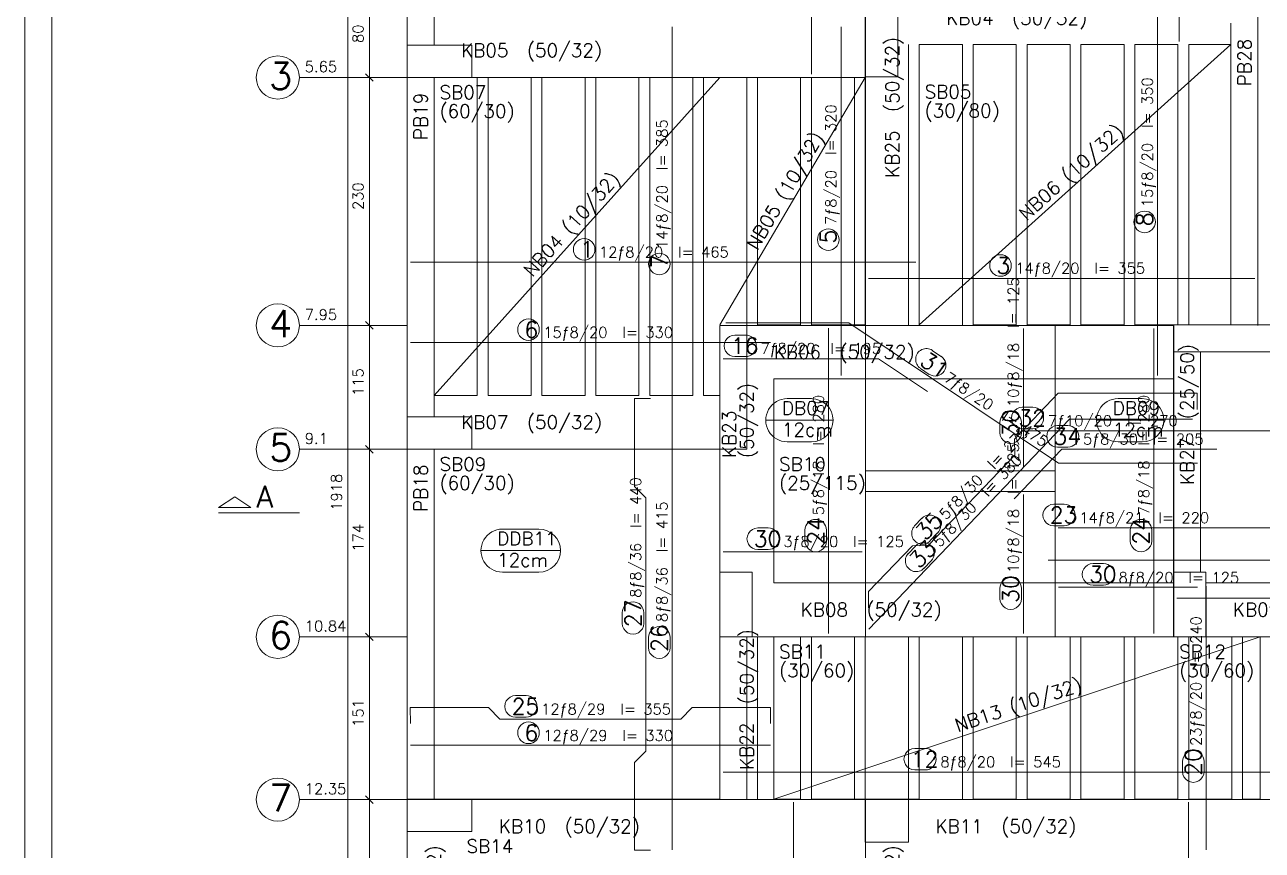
# Model space of a CAD drawing. Header units: inches. Extents: x -0.845 to -0.118, y 2.957 to 3.684.
# Drawn here: x -0.8449 to -0.6153, y 3.3629 to 3.5161 of the extents above; entities that cross this region are included whole.
import ezdxf

# ---------------------------------------------------------------- set-up
doc = ezdxf.new("R2010")
doc.units = ezdxf.units.IN
doc.header["$MEASUREMENT"] = 0
doc.linetypes.add('CENTER', pattern=[0.006500000000000001, 0.002, -0.001, 0.0005, -0.001, 0.002])
for name, color, linetype, lineweight in [('DONATI', 84, 'Continuous', 0), ('OLCU', 1, 'Continuous', 0), ('PENC2', 1, 'Continuous', 0), ('PENC3', 5, 'Continuous', 0), ('PENC4', 84, 'Continuous', 0), ('PEND2', 1, 'CENTER', 0)]:
    doc.layers.add(name, color=color, linetype=linetype, lineweight=lineweight)
doc.styles.add('RomanSTA', font='RomanSTA')

msp = doc.modelspace()

# ---------------------------------------------------------------- linework, layer by layer
at = {"layer": 'DONATI'}
for points in [[(-0.6307517264114131, 3.513020546913468), (-0.6307517264114131, 3.513020546913468), (-0.6307517264114131, 3.618820546913468), (-0.6307517264114131, 3.618820546913468)], [(-0.6989517185912837, 3.506920546913468), (-0.6989517185912837, 3.506920546913468), (-0.6989517185912837, 3.561820546913468), (-0.6989517185912837, 3.561820546913468)], [(-0.6347517196164836, 3.451020546913468), (-0.6347517196164836, 3.451020546913468), (-0.6347517196164836, 3.521820546913468), (-0.6347517196164836, 3.521820546913468)], [(-0.7247850496397723, 3.437920546913468), (-0.7247850496397723, 3.437920546913468), (-0.7247850496397723, 3.515720546913468), (-0.7247850496397723, 3.515720546913468)], [(-0.6934483919368495, 3.451020546913468), (-0.6934483919368495, 3.451020546913468), (-0.6934483919368495, 3.515720546913468), (-0.6934483919368495, 3.515720546913468)], [(-0.7733532760368098, 3.472020546913468), (-0.7733532760368098, 3.472020546913468), (-0.6795532826410045, 3.472020546913468), (-0.6795532826410045, 3.472020546913468)], [(-0.6883517179713954, 3.469020546913468), (-0.6883517179713954, 3.469020546913468), (-0.6167117182241191, 3.469020546913468), (-0.6167117182241191, 3.469020546913468)], [(-0.7148433450685252, 3.460820546913468), (-0.7148433450685252, 3.460820546913468), (-0.6920233640895594, 3.460820546913468), (-0.6531317059026469, 3.434720546913468), (-0.6273517135606517, 3.434720546913468), (-0.6273517135606517, 3.434720546913468)], [(-0.695768383525442, 3.403120546913468), (-0.695768383525442, 3.403120546913468), (-0.695768383525442, 3.459820546913468), (-0.695768383525442, 3.459820546913468)], [(-0.6595983926282634, 3.433920546913468), (-0.6595983926282634, 3.433920546913468), (-0.6595983926282634, 3.459720546913468), (-0.6595983926282634, 3.459720546913468)], [(-0.6354150448070277, 3.403120546913468), (-0.6354150448070277, 3.403120546913468), (-0.6354150448070277, 3.459720546913468), (-0.6354150448070277, 3.459720546913468)], [(-0.773351718865465, 3.457120546913468), (-0.773351718865465, 3.457120546913468), (-0.7065517131314982, 3.457120546913468), (-0.7065517131314982, 3.457120546913468)], [(-0.7153477344737758, 3.454120546913468), (-0.7153477344737758, 3.454120546913468)], [(-0.7153477344737758, 3.454120546913468), (-0.6865277413354625, 3.454120546913468), (-0.6774277363048304, 3.448020546913468), (-0.6774277363048304, 3.448020546913468)], [(-0.7287850279436816, 3.362920546913468), (-0.7287850279436816, 3.362920546913468), (-0.7317850265727748, 3.362920546913468), (-0.7317850340233554, 3.379220546913468), (-0.7296645615325679, 3.381320546913468), (-0.7296654108987559, 3.428320546913469), (-0.7317850265727748, 3.430420546913469), (-0.7317850265727748, 3.446720546913468), (-0.7287850279436816, 3.446720546913468), (-0.7287850279436816, 3.446720546913468)], [(-0.7247850496397723, 3.363020546913468), (-0.7247850496397723, 3.363020546913468), (-0.7247850496397723, 3.446720546913468), (-0.7247850496397723, 3.446720546913468)], [(-0.6883460555301417, 3.407920546913468), (-0.6883460555301417, 3.407920546913468), (-0.6883484546170939, 3.410920546913468), (-0.6802011404262294, 3.419420546913468), (-0.6772019539104213, 3.419520546913469), (-0.6612292204128016, 3.436220546913468), (-0.6612957540975322, 3.439220546913468), (-0.6531484399066676, 3.447720546913469), (-0.6273684475646724, 3.447720546913469), (-0.6273660484777202, 3.444720546913469), (-0.6273660484777202, 3.444720546913469)], [(-0.6883317206130732, 3.403920546913469), (-0.6883317206130732, 3.403920546913469), (-0.6510596994386424, 3.442920546913468), (-0.6282797131763209, 3.442920546913468), (-0.6282797131763209, 3.442920546913468)], [(-0.6590327296481837, 3.440720546913469), (-0.6590327296481837, 3.440720546913469), (-0.6317460510955561, 3.440720546913469), (-0.6044593725429286, 3.440720546913469), (-0.6044593725429286, 3.440720546913469)], [(-0.6613130990491618, 3.428120546913468), (-0.6525130990968455, 3.437320546913468), (-0.6237331155763377, 3.437320546913468), (-0.6237331155763377, 3.437320546913468)], [(-0.6613130990491618, 3.428120546913468), (-0.6613130990491618, 3.428120546913468)], [(-0.6595983926282634, 3.403120546913468), (-0.6595983926282634, 3.403120546913468), (-0.6595983926282634, 3.428920546913468), (-0.6595983926282634, 3.428920546913468)], [(-0.6532027695403804, 3.422720546913468), (-0.6532027695403804, 3.422720546913468), (-0.6085066173301448, 3.422720546913468), (-0.6085066173301448, 3.422720546913468)], [(-0.7153532777057399, 3.418320546913468), (-0.7153532777057399, 3.418320546913468), (-0.6895332757459391, 3.418320546913468), (-0.6895332757459391, 3.418320546913468)], [(-0.6550046030507792, 3.416720546913468), (-0.6550046030507792, 3.416720546913468), (-0.6091484401450862, 3.416720546913468), (-0.6070262763725032, 3.414620546913469), (-0.5629430089221705, 3.414620546913469), (-0.5608199808822383, 3.416720546913468), (-0.5369838152156581, 3.416720546913468), (-0.5369814310298671, 3.413720546913468), (-0.5369814310298671, 3.413720546913468)], [(-0.6257117215619792, 3.363020546913468), (-0.6257117215619792, 3.363020546913468), (-0.6257117215619792, 3.411920546913469), (-0.6257117215619792, 3.411920546913469)], [(-0.6531332705245723, 3.411720546913468), (-0.6531332705245723, 3.411720546913468), (-0.627353278182577, 3.411720546913468), (-0.627353278182577, 3.411720546913468)], [(-0.6311517182813395, 3.409720546913468), (-0.6311517182813395, 3.409720546913468), (-0.5369670961127986, 3.409720546913468), (-0.5369670961127986, 3.409720546913468)], [(-0.7733660537825335, 3.386420546913468), (-0.7733660537825335, 3.386420546913468), (-0.7733684454189051, 3.389420546913469), (-0.7588684383855571, 3.389420546913469), (-0.7567462746129741, 3.387220546913468), (-0.7231914673076381, 3.387220546913468), (-0.7210684392677058, 3.389420546913469), (-0.7065684322343577, 3.389420546913469), (-0.7065660480485667, 3.386420546913468), (-0.7065660480485667, 3.386420546913468)], [(-0.773351718865465, 3.382420546913468), (-0.773351718865465, 3.382420546913468), (-0.7065517131314982, 3.382420546913468), (-0.7065517131314982, 3.382420546913468)], [(-0.7153517130838145, 3.377420546913468), (-0.7153517130838145, 3.377420546913468), (-0.6063117358909358, 3.377420546913468), (-0.6063117358909358, 3.377420546913468)], [(-0.7022578988300074, 3.293220546913469), (-0.7022578988300074, 3.293220546913469), (-0.7022578988300074, 3.371820546913468), (-0.7022578988300074, 3.371820546913468)], [(-0.6290179018007029, 3.264420546913469), (-0.6290179018007029, 3.264420546913469), (-0.6290179018007029, 3.371820546913468), (-0.6290179018007029, 3.371820546913468)]]:
    msp.add_lwpolyline(points, dxfattribs=at)
at = {"layer": 'OLCU', "linetype": 'Continuous'}
for p, q in [((-0.784951717786621, 3.619320546913468), (-0.784951717786621, 3.235720546913468)), ((-0.7809517208562602, 3.522320546913468), (-0.7809517208562602, 3.506320546913468)), ((-0.7794517178164233, 3.506320546913468), (-0.7839517194853534, 3.506320546913468)), ((-0.7802444744930972, 3.505620546913468), (-0.7816572610364665, 3.507020546913468)), ((-0.7809517208562602, 3.506320546913468), (-0.7809517208562602, 3.460320546913469)), ((-0.7794517178164233, 3.460320546913469), (-0.7839517194853534, 3.460320546913469)), ((-0.7802444744930972, 3.459620546913468), (-0.7816572610364665, 3.461020546913468)), ((-0.7809517208562602, 3.460320546913469), (-0.7809517208562602, 3.437320546913468)), ((-0.713139114163946, 3.458520546913468), (-0.7111891184077967, 3.458520546913468)), ((-0.6765001688228358, 3.455620546913468), (-0.6748805914149989, 3.454520546913468)), ((-0.7131415579543818, 3.454520546913468), (-0.7111915621982325, 3.454520546913468)), ((-0.6787299785838832, 3.452320546913469), (-0.6771104160772075, 3.451220546913468)), ((-0.6598241005168666, 3.445120546913468), (-0.6578741047607173, 3.445120546913468)), ((-0.6639866057859172, 3.440420546913468), (-0.6639866206870784, 3.442320546913468)), ((-0.6599866125808467, 3.440420546913468), (-0.6599866125808467, 3.442320546913468)), ((-0.6533038590179194, 3.441720546913468), (-0.6513538632617701, 3.441720546913468)), ((-0.6598265443073024, 3.441120546913468), (-0.6578765485511531, 3.441120546913468)), ((-0.7794517178164233, 3.437320546913468), (-0.7839517194853534, 3.437320546913468)), ((-0.7802444744930972, 3.436620546913468), (-0.7816572610364665, 3.438020546913468)), ((-0.7809517208562602, 3.437320546913468), (-0.7809517208562602, 3.402520546913468)), ((-0.6533070031629313, 3.437720546913468), (-0.651357007406782, 3.437720546913468)), ((-0.6539934996591319, 3.427120546913468), (-0.6520434890018214, 3.427120546913468)), ((-0.6797988686786403, 3.423120546913468), (-0.6784520570264567, 3.424520546913469)), ((-0.708907005570959, 3.422720546913468), (-0.7069569949136485, 3.422720546913468)), ((-0.7001565817819346, 3.420320546913469), (-0.7001565966830958, 3.422320546913468)), ((-0.6961565885768641, 3.420320546913469), (-0.6961565885768641, 3.422320546913468)), ((-0.6769083712325801, 3.420420546913468), (-0.6755615744815577, 3.421820546913469)), ((-0.6539966736064662, 3.423120546913468), (-0.6520466778503169, 3.423120546913468)), ((-0.6398032430635203, 3.420320546913469), (-0.6398032579646815, 3.422320546913468)), ((-0.6358032498584498, 3.420320546913469), (-0.6358032498584498, 3.422320546913468)), ((-0.7089101795182933, 3.418720546913468), (-0.706960183762144, 3.418720546913468)), ((-0.6809745106921901, 3.417920546913468), (-0.6796276990400065, 3.419320546913468)), ((-0.6780840132461299, 3.415220546913468), (-0.6767372164951075, 3.416620546913468)), ((-0.6467010054813136, 3.416120546913469), (-0.6447509948240031, 3.416120546913469)), ((-0.6467041794286479, 3.412120546913468), (-0.6447541836724986, 3.412120546913468)), ((-0.6639866057859172, 3.409620546913469), (-0.6639866206870784, 3.411520546913469)), ((-0.6599866125808467, 3.409620546913469), (-0.6599866125808467, 3.411520546913469)), ((-0.7340536315069903, 3.405020546913468), (-0.7340536315069903, 3.407020546913468)), ((-0.7300536308513392, 3.405020546913468), (-0.7300536383019198, 3.407020546913468)), ((-0.7802444744930972, 3.401820546913468), (-0.7816572610364665, 3.403220546913468)), ((-0.7794517178164233, 3.402520546913468), (-0.7839517194853534, 3.402520546913468)), ((-0.7809517208562602, 3.402520546913468), (-0.7809517208562602, 3.372320546913468)), ((-0.7291732627974261, 3.400520546913469), (-0.7291732627974261, 3.402420546913469)), ((-0.725173262141775, 3.400520546913469), (-0.7251732695923556, 3.402420546913469)), ((-0.7538260418997516, 3.391620546913468), (-0.7518760386930217, 3.391620546913468)), ((-0.753829230748247, 3.387620546913468), (-0.7518792275415171, 3.387620546913468)), ((-0.6797784540878047, 3.381820546913469), (-0.6778284434304942, 3.381820546913469)), ((-0.679781628035139, 3.377820546913468), (-0.6778316322789897, 3.377820546913468)), ((-0.630099934719633, 3.377520546913468), (-0.6300999496207942, 3.379420546913468)), ((-0.6260999415145625, 3.377520546913468), (-0.6260999415145625, 3.379420546913468)), ((-0.7802444744930972, 3.371620546913468), (-0.7816572610364665, 3.373020546913469)), ((-0.7794517178164233, 3.372320546913468), (-0.7839517194853534, 3.372320546913468)), ((-0.7809517208562602, 3.372320546913468), (-0.7809517208562602, 3.340320546913468))]:
    msp.add_line(p, q, dxfattribs=at)
at = {"layer": 'PENC2', "linetype": 'Continuous'}
for p, q in [((-0.6789517227636088, 3.460420546913468), (-0.6211117331014384, 3.512420546913468)), ((-0.7689517188893069, 3.447320546913468), (-0.7159517083392848, 3.506320546913468)), ((-0.7159317109809626, 3.460420546913468), (-0.6889517132268657, 3.506320546913468)), ((-0.7034317229018916, 3.446720546913468), (-0.6989317212329615, 3.446720546913468)), ((-0.6420650456176509, 3.446720546913468), (-0.6375650439487208, 3.446720546913468)), ((-0.7074317161069621, 3.442720546913468), (-0.6949317131267299, 3.442720546913468)), ((-0.6460650537238826, 3.442720546913468), (-0.6335650507436503, 3.442720546913468)), ((-0.7034317229018916, 3.438720546913468), (-0.6989317212329615, 3.438720546913468)), ((-0.6420650456176509, 3.438720546913468), (-0.6375650439487208, 3.438720546913468)), ((-0.7562650490627993, 3.422520546913468), (-0.7495150540099849, 3.422520546913468)), ((-0.7602650497184504, 3.418520546913468), (-0.7455150533543338, 3.418520546913468)), ((-0.7562650490627993, 3.414520546913468), (-0.7495150540099849, 3.414520546913468)), ((-0.705951717876028, 3.372420546913468), (-0.6157117310987223, 3.402520546913468))]:
    msp.add_line(p, q, dxfattribs=at)
at = {"layer": 'PENC2'}
for centre in [(-0.6371367398725261, 3.479520546913468), (-0.7411156047211398, 3.474420546913469), (-0.695833412192892, 3.476220546913468), (-0.727170084796976, 3.471720546913468), (-0.6638700489030589, 3.471420546913468), (-0.7514440391288508, 3.459520546913468), (-0.7514440391288508, 3.384720546913468)]:
    msp.add_circle(centre, 0.002000000094994903, dxfattribs=at)
for centre, radius, start, end in [((-0.7131403360591639, 3.456520546913469), 0.002000000094994903, 90.00073618505225, 270.0031851309448), ((-0.7111903403030146, 3.456520546913469), 0.002000000094994903, 270.0031851309448, 90.00073618505225), ((-0.6776150737033595, 3.454020546913468), 0.002000000094994903, 56.15539656645205, 236.1578760303379), ((-0.6759954962955226, 3.452920546913469), 0.002000000094994903, 236.1578760303379, 56.15539656645205), ((-0.7034317229018916, 3.442720546913468), 0.004000000189989805, 90.00122447294544, 270.0036734188379), ((-0.6989317212329615, 3.442720546913468), 0.004000000189989805, 270.0036734188379, 90.00122447294544), ((-0.6420650456176509, 3.442720546913468), 0.004000000189989805, 90.00122447294544, 270.0036734188379), ((-0.6375650439487208, 3.442720546913468), 0.004000000189989805, 270.0036734188379, 90.00122447294544), ((-0.6619866166339625, 3.442320546913468), 0.002000000094994903, 0.004897891780929296, 180.0024489458925), ((-0.6598253224120845, 3.443120546913468), 0.002000000094994903, 90.00073618505225, 270.0031851309448), ((-0.6578753266559352, 3.443120546913468), 0.002000000094994903, 270.0031851309448, 90.00073618505225), ((-0.653305438541006, 3.439720546913469), 0.002000000094994903, 90.0018806098019, 270.0043142966978), ((-0.6513554278836955, 3.439720546913469), 0.002000000094994903, 270.0043142966978, 90.0018806098019), ((-0.6619866166339625, 3.440420546913468), 0.002000000094994903, 180.0024489458925, 0.004897891780929296), ((-0.6539950791822184, 3.425120546913468), 0.002000000094994903, 90.00122447294544, 270.0036734188379), ((-0.6520450834260691, 3.425120546913468), 0.002000000094994903, 270.0036734188379, 90.00122447294544), ((-0.69815659262998, 3.422320546913468), 0.002000000094994903, 0.004897891780929296, 180.0024489458925), ((-0.6770068083034266, 3.423120546913468), 0.002000000094994903, 316.3212591392332, 136.318794934344), ((-0.6378032539115657, 3.422320546913468), 0.002000000094994903, 0.004897891780929296, 180.0024489458925), ((-0.7562650490627993, 3.418520546913468), 0.004000000189989805, 90.00122447294544, 270.0036734188379), ((-0.7495150540099849, 3.418520546913468), 0.004000000189989805, 270.0036734188379, 90.00122447294544), ((-0.7089085850940455, 3.420720546913468), 0.002000000094994903, 90.00122447294544, 270.0036734188379), ((-0.7069585893378962, 3.420720546913468), 0.002000000094994903, 270.0036734188379, 90.00122447294544), ((-0.6783536199556102, 3.421720546913468), 0.002000000094994903, 136.318794934344, 316.3212591392332), ((-0.69815659262998, 3.420320546913469), 0.002000000094994903, 180.0024489458925, 0.004897891780929296), ((-0.6781824503169764, 3.418020546913469), 0.002000000094994903, 316.3212591392332, 136.318794934344), ((-0.6378032539115657, 3.420320546913469), 0.002000000094994903, 180.0024489458925, 0.004897891780929296), ((-0.67952926196916, 3.416620546913468), 0.002000000094994903, 136.318794934344, 316.3212591392332), ((-0.6467025850044001, 3.414120546913468), 0.002000000094994903, 90.00122447294544, 270.0036734188379), ((-0.6447525892482509, 3.414120546913468), 0.002000000094994903, 270.0036734188379, 90.00122447294544), ((-0.6619866166339625, 3.411520546913469), 0.002000000094994903, 0.004897891780929296, 180.0024489458925), ((-0.6619866166339625, 3.409620546913469), 0.002000000094994903, 180.0024489458925, 0.004897891780929296), ((-0.7320536349044551, 3.407020546913468), 0.002000000094994903, 0.004897891780929296, 180.0024489458925), ((-0.7320536274538745, 3.405020546913468), 0.002000000094994903, 180.0024489458925, 0.004897891780929296), ((-0.7271732661948909, 3.402420546913469), 0.002000000094994903, 0.004897891780929296, 180.0024489458925), ((-0.7271732587443103, 3.400520546913469), 0.002000000094994903, 180.0024489458925, 0.004897891780929296), ((-0.7538276363239993, 3.389620546913468), 0.002000000094994903, 90.00122447294544, 270.0036734188379), ((-0.7518776331172694, 3.389620546913468), 0.002000000094994903, 270.0036734188379, 90.00122447294544), ((-0.6797800336108912, 3.379820546913468), 0.002000000094994903, 90.00122447294544, 270.0036734188379), ((-0.6778300378547419, 3.379820546913468), 0.002000000094994903, 270.0036734188379, 90.00122447294544), ((-0.6280999455676783, 3.379420546913468), 0.002000000094994903, 0.004897891780929296, 180.0024489458925), ((-0.6280999455676783, 3.377520546913468), 0.002000000094994903, 180.0024489458925, 0.004897891780929296)]:
    msp.add_arc(centre, radius, start, end, dxfattribs=at)
at = {"layer": 'PENC3', "linetype": 'Continuous'}
for p, q in [((-0.844905403636526, 2.957196365477363), (-0.844905403636526, 3.683520546913468)), ((-0.8399054037482848, 2.957196365477363), (-0.8399054037482847, 3.683520546913468)), ((-0.6809517119155635, 3.512420546913468), (-0.6809517119155635, 3.460320546913469)), ((-0.6789517227636088, 3.512420546913468), (-0.6789517078624476, 3.512420546913468)), ((-0.6789517227636088, 3.512420546913468), (-0.6709517065511454, 3.512420546913468)), ((-0.6789517078624476, 3.512420546913468), (-0.6789517227636088, 3.460420546913468)), ((-0.6789517078624476, 3.512420546913468), (-0.6789517078624476, 3.460420546913468)), ((-0.6709517065511454, 3.512420546913468), (-0.6709517065511454, 3.460420546913468)), ((-0.6689517024980296, 3.512420546913468), (-0.6689517024980296, 3.460420546913468)), ((-0.6689517024980296, 3.512420546913468), (-0.6609517011867274, 3.512420546913468)), ((-0.6609517011867274, 3.512420546913468), (-0.6609517011867274, 3.460420546913468)), ((-0.6589516971336116, 3.512420546913468), (-0.6589516971336116, 3.460420546913468)), ((-0.6589516971336116, 3.512420546913468), (-0.6509516958223094, 3.512420546913468)), ((-0.6509516958223094, 3.512420546913468), (-0.6509516958223094, 3.460420546913468)), ((-0.6489516917691935, 3.512420546913468), (-0.6489516917691935, 3.460420546913468)), ((-0.6489516917691935, 3.512420546913468), (-0.6409516904578914, 3.512420546913468)), ((-0.6409516904578914, 3.512420546913468), (-0.6409516904578914, 3.460420546913468)), ((-0.6389516864047755, 3.512420546913468), (-0.6389516864047755, 3.460420546913468)), ((-0.6389516864047755, 3.512420546913468), (-0.6309516850934733, 3.512420546913468)), ((-0.6309516850934733, 3.512420546913468), (-0.6309516850934733, 3.460420546913468)), ((-0.6289516810403575, 3.512420546913468), (-0.6289516810403575, 3.460420546913468)), ((-0.6289516810403575, 3.512420546913468), (-0.6211117331014384, 3.512420546913468)), ((-0.7619517196045626, 3.506320546913468), (-0.7609517175780047, 3.506320546913468)), ((-0.7609517175780047, 3.506320546913468), (-0.7609517175780047, 3.447320546913468)), ((-0.7589517209754695, 3.506320546913468), (-0.7589517209754695, 3.447320546913468)), ((-0.7589517209754695, 3.506320546913468), (-0.7509517196641673, 3.506320546913468)), ((-0.7509517196641673, 3.506320546913468), (-0.7509517196641673, 3.447320546913468)), ((-0.748951723061632, 3.506320546913468), (-0.748951723061632, 3.447320546913468)), ((-0.748951723061632, 3.506320546913468), (-0.7409517217503299, 3.506320546913468)), ((-0.7409517217503299, 3.506320546913468), (-0.7409517217503299, 3.447320546913468)), ((-0.7389517251477946, 3.506320546913468), (-0.7389517251477946, 3.447320546913468)), ((-0.7389517251477946, 3.506320546913468), (-0.7309517238364924, 3.506320546913468)), ((-0.7309517238364924, 3.506320546913468), (-0.7309517238364924, 3.447320546913468)), ((-0.7289517272339572, 3.506320546913468), (-0.7289517272339572, 3.447320546913468)), ((-0.7289517272339572, 3.506320546913468), (-0.720951725922655, 3.506320546913468)), ((-0.720951725922655, 3.506320546913468), (-0.720951725922655, 3.447320546913468)), ((-0.7189517293201197, 3.506320546913468), (-0.7189517293201197, 3.447320546913468)), ((-0.7109517131076564, 3.506320546913468), (-0.7109517131076564, 3.460420546913468)), ((-0.7089517090545405, 3.506320546913468), (-0.7089517090545405, 3.460420546913468)), ((-0.7089517090545405, 3.506320546913468), (-0.7009517077432383, 3.506320546913468)), ((-0.7009517077432383, 3.506320546913468), (-0.7009517077432383, 3.460420546913468)), ((-0.6989517036901225, 3.506320546913468), (-0.6989517036901225, 3.460420546913468)), ((-0.6989517036901225, 3.506320546913468), (-0.6909517023788203, 3.506320546913468)), ((-0.6909517023788203, 3.506320546913468), (-0.6909517023788203, 3.460420546913468)), ((-0.6909517023788203, 3.506320546913468), (-0.6889517132268657, 3.506320546913468)), ((-0.6889517132268657, 3.506320546913468), (-0.6889517132268657, 3.460420546913468)), ((-0.7109517131076564, 3.460420546913468), (-0.7109517131076564, 3.460420546913468)), ((-0.7089517090545405, 3.460420546913468), (-0.7009517077432383, 3.460420546913468)), ((-0.6989517036901225, 3.460420546913468), (-0.6909517023788203, 3.460420546913468)), ((-0.6909517023788203, 3.460420546913468), (-0.6889517132268657, 3.460420546913468)), ((-0.6889317158685435, 3.460320546913469), (-0.6889317158685435, 3.402520546913468)), ((-0.6889317158685435, 3.460320546913469), (-0.6889317158685435, 3.433320546913468)), ((-0.6889317158685435, 3.460320546913469), (-0.6537317160592784, 3.460320546913469)), ((-0.6789517227636088, 3.460420546913468), (-0.6789517078624476, 3.460420546913468)), ((-0.6689517024980296, 3.460420546913468), (-0.6609517011867274, 3.460420546913468)), ((-0.6589516971336116, 3.460420546913468), (-0.6509516958223094, 3.460420546913468)), ((-0.6537317160592784, 3.460320546913469), (-0.6537317160592784, 3.402520546913468)), ((-0.6537317160592784, 3.460320546913469), (-0.6317317161784877, 3.460320546913469)), ((-0.6537317160592784, 3.460320546913469), (-0.6537317160592784, 3.433320546913468)), ((-0.6489516917691935, 3.460420546913468), (-0.6409516904578914, 3.460420546913468)), ((-0.6389516864047755, 3.460420546913468), (-0.631751728437971, 3.460420546913468)), ((-0.631751728437971, 3.455420546913468), (-0.6317517135368098, 3.414520546913468)), ((-0.6267517183051814, 3.455420546913468), (-0.6267517183051814, 3.414520546913468)), ((-0.705951717876028, 3.450420546913469), (-0.705951717876028, 3.412520546913469)), ((-0.705951717876028, 3.450420546913469), (-0.6789517227636088, 3.450420546913469)), ((-0.6889517132268657, 3.450420546913469), (-0.6317517135368098, 3.450420546913469)), ((-0.7689517188893069, 3.447320546913468), (-0.7609517175780047, 3.447320546913468)), ((-0.7589517209754695, 3.447320546913468), (-0.7509517196641673, 3.447320546913468)), ((-0.748951723061632, 3.447320546913468), (-0.7409517217503299, 3.447320546913468)), ((-0.7389517251477946, 3.447320546913468), (-0.7309517238364924, 3.447320546913468)), ((-0.7289517272339572, 3.447320546913468), (-0.720951725922655, 3.447320546913468)), ((-0.7189517293201197, 3.447320546913468), (-0.7159517083392848, 3.447320546913468)), ((-0.7619517196045626, 3.437320546913468), (-0.7159517083392848, 3.437320546913468)), ((-0.7159517083392848, 3.437320546913468), (-0.7159517083392848, 3.414520546913468)), ((-0.6889317158685435, 3.433320546913468), (-0.6537317160592784, 3.433320546913468)), ((-0.6889317158685435, 3.429520546913468), (-0.6537317160592784, 3.429520546913468)), ((-0.6537317160592784, 3.429520546913468), (-0.6537317160592784, 3.402520546913468)), ((-0.705951717876028, 3.412520546913469), (-0.6317517135368098, 3.412520546913469)), ((-0.6257517311797847, 3.412520546913469), (-0.6057117257343043, 3.412520546913469)), ((-0.6157117310987223, 3.412520546913469), (-0.5458960805164088, 3.412520546913469)), ((-0.7159517083392848, 3.402520546913468), (-0.7159517083392848, 3.372420546913468)), ((-0.7109517131076564, 3.402520546913468), (-0.7109517131076564, 3.372420546913468)), ((-0.7089517090545405, 3.402520546913468), (-0.7089517090545405, 3.372420546913468)), ((-0.705951717876028, 3.402520546913468), (-0.7009517077432383, 3.402520546913468)), ((-0.705951717876028, 3.402520546913468), (-0.705951717876028, 3.372420546913468)), ((-0.7009517077432383, 3.402520546913468), (-0.7009517077432383, 3.372420546913468)), ((-0.6989517036901225, 3.402520546913468), (-0.6989517036901225, 3.372420546913468)), ((-0.6989517036901225, 3.402520546913468), (-0.6909517023788203, 3.402520546913468)), ((-0.6909517023788203, 3.402520546913468), (-0.6909517023788203, 3.372420546913468)), ((-0.6889516983257045, 3.402520546913468), (-0.6889516983257045, 3.372420546913468)), ((-0.6889516983257045, 3.402520546913468), (-0.6809516970144023, 3.402520546913468)), ((-0.6889317158685435, 3.402520546913468), (-0.6537317160592784, 3.402520546913468)), ((-0.6809516970144023, 3.402520546913468), (-0.6809516970144023, 3.372420546913468)), ((-0.6789516929612864, 3.402520546913468), (-0.6789516929612864, 3.372420546913468)), ((-0.6789516929612864, 3.402520546913468), (-0.6709516916499842, 3.402520546913468)), ((-0.6709516916499842, 3.402520546913468), (-0.6709516916499842, 3.372420546913468)), ((-0.6689516875968684, 3.402520546913468), (-0.6689516875968684, 3.372420546913468)), ((-0.6689516875968684, 3.402520546913468), (-0.6609516862855662, 3.402520546913468)), ((-0.6609516862855662, 3.402520546913468), (-0.6609516862855662, 3.372420546913468)), ((-0.6589516822324504, 3.402520546913468), (-0.6589516822324504, 3.372420546913468)), ((-0.6589516822324504, 3.402520546913468), (-0.6509516809211482, 3.402520546913468)), ((-0.6537317160592784, 3.402520546913468), (-0.6317317161784877, 3.402520546913468)), ((-0.6509516809211482, 3.402520546913468), (-0.6509516809211482, 3.372420546913468)), ((-0.6489516768680323, 3.402520546913468), (-0.6489516768680323, 3.372420546913468)), ((-0.6489516768680323, 3.402520546913468), (-0.6409516755567302, 3.402520546913468)), ((-0.6409516755567302, 3.402520546913468), (-0.6409516755567302, 3.372420546913468)), ((-0.6389516715036143, 3.402520546913468), (-0.6389516715036143, 3.372420546913468)), ((-0.6389516715036143, 3.402520546913468), (-0.6317517135368098, 3.402520546913468)), ((-0.6317317161784877, 3.402520546913468), (-0.5291612122283686, 3.402520546913468)), ((-0.6309516701923121, 3.402520546913468), (-0.6309516701923121, 3.372420546913468)), ((-0.6289516661391963, 3.402520546913468), (-0.6289516661391963, 3.372420546913468)), ((-0.6257517311797847, 3.402520546913468), (-0.6209516648278941, 3.402520546913468)), ((-0.6209516648278941, 3.402520546913468), (-0.6209516648278941, 3.372420546913468)), ((-0.6189516607747783, 3.402520546913468), (-0.6189516607747783, 3.372420546913468)), ((-0.6189516607747783, 3.402520546913468), (-0.6157117310987223, 3.402520546913468)), ((-0.6157117310987223, 3.402520546913468), (-0.6157117310987223, 3.372420546913468)), ((-0.7619517196045626, 3.372420546913468), (-0.7159517083392848, 3.372420546913468)), ((-0.705951717876028, 3.372420546913468), (-0.7009517077432383, 3.372420546913468)), ((-0.6989517036901225, 3.372420546913468), (-0.6909517023788203, 3.372420546913468)), ((-0.6909517023788203, 3.372420546913468), (-0.6889517132268657, 3.372420546913468)), ((-0.6809517119155635, 3.372420546913468), (-0.6789516929612864, 3.372420546913468)), ((-0.6689516875968684, 3.372420546913468), (-0.6609516862855662, 3.372420546913468)), ((-0.6589516822324504, 3.372420546913468), (-0.6509516809211482, 3.372420546913468)), ((-0.6489516768680323, 3.372420546913468), (-0.6409516755567302, 3.372420546913468)), ((-0.6389516715036143, 3.372420546913468), (-0.6309516701923121, 3.372420546913468)), ((-0.6289516661391963, 3.372420546913468), (-0.6209516648278941, 3.372420546913468)), ((-0.6189516607747783, 3.372420546913468), (-0.6157117310987223, 3.372420546913468)), ((-0.7739517215715159, 3.366420546913468), (-0.7739517215715159, 3.334320546913468))]:
    msp.add_line(p, q, dxfattribs=at)
at = {"layer": 'PENC3'}
for centre in [(-0.7979517180548419, 3.506320546913468), (-0.7979517180548419, 3.460320546913469), (-0.7979517180548419, 3.437320546913468), (-0.7979517180548419, 3.402520546913468), (-0.7979517180548419, 3.372320546913468)]:
    msp.add_circle(centre, 0.004000000189989805, dxfattribs=at)
at = {"layer": 'PENC4', "linetype": 'Continuous'}
for p, q in [((-0.7739517215715159, 3.554420546913469), (-0.7739517215715159, 3.512320546913468)), ((-0.7689517188893069, 3.554420546913469), (-0.7689517188893069, 3.512320546913468)), ((-0.6889517132268657, 3.522420546913469), (-0.6889517132268657, 3.506420546913469)), ((-0.6829517308698405, 3.522420546913469), (-0.6829517308698405, 3.506420546913469)), ((-0.6211117331014384, 3.516420546913468), (-0.6211117331014384, 3.460420546913468)), ((-0.6161117229686488, 3.516420546913468), (-0.6161117229686488, 3.460420546913468)), ((-0.7739517215715159, 3.512320546913468), (-0.7619517196045626, 3.512320546913468)), ((-0.7739517215715159, 3.512320546913468), (-0.7739517215715159, 3.506320546913468)), ((-0.7619517196045626, 3.512320546913468), (-0.7619517196045626, 3.506320546913468)), ((-0.7739517215715159, 3.506320546913468), (-0.7739517215715159, 3.443320546913468)), ((-0.7739517215715159, 3.506320546913468), (-0.7619517196045626, 3.506320546913468)), ((-0.7689517188893069, 3.506320546913468), (-0.7689517188893069, 3.443320546913468)), ((-0.6889517132268657, 3.506420546913469), (-0.6829517308698405, 3.506420546913469)), ((-0.7159517083392848, 3.460320546913469), (-0.7109517131076564, 3.460320546913469)), ((-0.7159517083392848, 3.460320546913469), (-0.7159517083392848, 3.437320546913468)), ((-0.7109517131076564, 3.460320546913469), (-0.7109517131076564, 3.437320546913468)), ((-0.631751728437971, 3.460420546913468), (-0.5861517164932002, 3.460420546913468)), ((-0.631751728437971, 3.460420546913468), (-0.631751728437971, 3.455420546913468)), ((-0.631751728437971, 3.455420546913468), (-0.5861517164932002, 3.455420546913468)), ((-0.7739517215715159, 3.443320546913468), (-0.7619517196045626, 3.443320546913468)), ((-0.7739517215715159, 3.443320546913468), (-0.7739517215715159, 3.437320546913468)), ((-0.7619517196045626, 3.443320546913468), (-0.7619517196045626, 3.437320546913468)), ((-0.7739517215715159, 3.437320546913468), (-0.7739517215715159, 3.372420546913468)), ((-0.7739517215715159, 3.437320546913468), (-0.7619517196045626, 3.437320546913468)), ((-0.7689517188893069, 3.437320546913468), (-0.7689517188893069, 3.372420546913468)), ((-0.7159517083392848, 3.437320546913468), (-0.7109517131076564, 3.437320546913468)), ((-0.8089317169116248, 3.426520546913468), (-0.8059317182825316, 3.428520546913469)), ((-0.8059317182825316, 3.428520546913469), (-0.8029317159281482, 3.426520546913468)), ((-0.8089317169116248, 3.426520546913468), (-0.8029317159281482, 3.426520546913468)), ((-0.7939317163155784, 3.425520546913468), (-0.8089317169116248, 3.425520546913468)), ((-0.7159517083392848, 3.414520546913468), (-0.7099517110810984, 3.414520546913468)), ((-0.7159517083392848, 3.414520546913468), (-0.7159517083392848, 3.402520546913468)), ((-0.7099517110810984, 3.414520546913468), (-0.7099517110810984, 3.402520546913468)), ((-0.6317517135368098, 3.414520546913468), (-0.6257517311797847, 3.414520546913468)), ((-0.6317517135368098, 3.414520546913468), (-0.6317517135368098, 3.402520546913468)), ((-0.6257517311797847, 3.414520546913468), (-0.6257517311797847, 3.402520546913468)), ((-0.7159517083392848, 3.402520546913468), (-0.7099517110810984, 3.402520546913468)), ((-0.6317517135368098, 3.402520546913468), (-0.6257517311797847, 3.402520546913468)), ((-0.7739517215715159, 3.372420546913468), (-0.7619517196045626, 3.372420546913468)), ((-0.7739517215715159, 3.372420546913468), (-0.7739517215715159, 3.366420546913468)), ((-0.7619517196045626, 3.372420546913468), (-0.7619517196045626, 3.366420546913468)), ((-0.6889517132268657, 3.372420546913468), (-0.6809517119155635, 3.372420546913468)), ((-0.6889517132268657, 3.372420546913468), (-0.6889517132268657, 3.364420546913468)), ((-0.6809517119155635, 3.372420546913468), (-0.6809517119155635, 3.364420546913468)), ((-0.7739517215715159, 3.366420546913468), (-0.7619517196045626, 3.366420546913468)), ((-0.6889517132268657, 3.364420546913468), (-0.6809517119155635, 3.364420546913468))]:
    msp.add_line(p, q, dxfattribs=at)
at = {"layer": 'PEND2', "linetype": 'CENTER'}
for p, q in [((-0.7739317167626132, 3.506320546913468), (-0.7739317167626132, 3.562320546913468)), ((-0.6889317158685435, 3.460320546913469), (-0.6889317158685435, 3.522320546913468)), ((-0.6161317203269709, 3.460320546913469), (-0.6161317203269709, 3.522320546913468)), ((-0.7939517211244811, 3.506320546913468), (-0.7739317167626132, 3.506320546913468)), ((-0.7739317167626132, 3.437320546913468), (-0.7739317167626132, 3.506320546913468)), ((-0.7739317167626132, 3.506320546913468), (-0.6889317158685435, 3.506320546913468)), ((-0.7939517211244811, 3.460320546913469), (-0.7739317167626132, 3.460320546913469)), ((-0.7159317109809626, 3.402520546913468), (-0.7159317109809626, 3.460320546913469)), ((-0.7159317109809626, 3.460320546913469), (-0.6317317161784877, 3.460320546913469)), ((-0.6889317158685435, 3.460320546913469), (-0.6317317161784877, 3.460320546913469)), ((-0.6317317161784877, 3.402520546913468), (-0.6317317161784877, 3.460320546913469)), ((-0.7939517211244811, 3.437320546913468), (-0.7739317167626132, 3.437320546913468)), ((-0.7739317167626132, 3.372320546913468), (-0.7739317167626132, 3.437320546913468)), ((-0.7739317167626132, 3.437320546913468), (-0.7159317109809626, 3.437320546913468)), ((-0.7939517211244811, 3.402520546913468), (-0.7739317167626132, 3.402520546913468)), ((-0.7159317109809626, 3.402520546913468), (-0.6317317161784877, 3.402520546913468)), ((-0.7159317109809626, 3.372320546913468), (-0.7159317109809626, 3.402520546913468)), ((-0.6317317161784877, 3.402520546913468), (-0.5291612122283686, 3.402520546913468)), ((-0.7939517211244811, 3.372320546913468), (-0.7739317167626132, 3.372320546913468)), ((-0.7739317167626132, 3.322320546913468), (-0.7739317167626132, 3.372320546913468)), ((-0.7739317167626132, 3.372320546913468), (-0.6889317158685435, 3.372320546913468)), ((-0.7159317109809626, 3.372320546913468), (-0.6889317158685435, 3.372320546913468)), ((-0.6889317158685435, 3.372320546913468), (-0.6057317230926265, 3.372320546913468)), ((-0.6889317158685435, 3.288920546913468), (-0.6889317158685435, 3.372320546913468))]:
    msp.add_line(p, q, dxfattribs=at)

# ---------------------------------------------------------------- texts
at = {"layer": 'DONATI', "style": 'RomanSTA'}
for s, p in [('& 2- .32- 1- 3.099999- 0', (-0.6307517264114131, 3.513020546913468)), ('& 2- .12- 1- 0- 0', (-0.6989517185912837, 3.506920546913468)), ('& 2- .32- 1- 0- 0', (-0.7733532760368098, 3.472020546913468)), ('& 2- .32- 1- 0- 0', (-0.6883517179713954, 3.469020546913468)), ('& 1- .12- 1- 0- 3.416882', (-0.689531726025175, 3.459120546913468)), ('& 2- .32- 1- 0- 0', (-0.773351718865465, 3.457120546913468)), ('& 2- .32- 1- 0- 0', (-0.6934483919368495, 3.451020546913468)), ('& 2- .32- 1- 0- 4.975', (-0.6347517196164836, 3.451020546913468)), ('& 2- .32- 1- 0- 0', (-0.7247850496397723, 3.437920546913468)), ('& 2- .12- 1- 0- 0', (-0.6595983926282634, 3.433920546913468)), ('& 2- .12- 1- 0- 0', (-0.7153532777057399, 3.418320546913468)), ('& 2- .12- 1- 0- 3.416882', (-0.6531332705245723, 3.411720546913468)), ('& 1- .12- 1- 1.101- 0', (-0.6311517182813395, 3.409720546913468)), ('& 2- .12- 1- 0- 0', (-0.695768383525442, 3.403120546913468)), ('& 1- .12- 1- 0- 0', (-0.6883317206130732, 3.403920546913469)), ('& 2- .12- 1- 0- 0', (-0.6595983926282634, 3.403120546913468)), ('& 2- .12- 1- 0- 0', (-0.6354150448070277, 3.403120546913468)), ('& 1- .12- 1- 0- 0', (-0.773351718865465, 3.382420546913468)), ('& 2- .32- 1- 0- 0', (-0.7153517130838145, 3.377420546913468)), ('& 1- .12- 1- 0- 0', (-0.7247850496397723, 3.363020546913468)), ('& 2- .32- 1- 4.472892- 0', (-0.6257117215619792, 3.363020546913468))]:
    msp.add_text(s, height=9.999999747378752e-09, dxfattribs=at).set_placement(p)
at = {"layer": 'OLCU', "style": 'RomanSTA'}
for s, p in [('80', (-0.7820617977605571, 3.512720546913468)), ('230', (-0.7820617977605571, 3.481720546913468)), ('115', (-0.7820617977605571, 3.447220546913468)), ('1918', (-0.7860617946909179, 3.425920546913468)), ('174', (-0.7820617977605571, 3.418320546913468)), ('151', (-0.7820617977605571, 3.385820546913468))]:
    msp.add_text(s, height=0.002, rotation=90.00122447294544, dxfattribs=at).set_placement(p)
at = {"layer": 'PENC2', "style": 'RomanSTA'}
for s, p in [('5.65', (-0.7929517190979232, 3.507320546913468)), ('  12ƒ8/20  l= 465', (-0.7411167968140353, 3.472920546913469)), ('  14ƒ8/20  l= 355', (-0.6638712409959544, 3.469920546913468)), ('7.95', (-0.7929517190979232, 3.461320546913468)), ('  15ƒ8/20  l= 330', (-0.7514452312217463, 3.458020546913469)), ('9.1', (-0.7929517190979232, 3.438320546913468)), ('  14ƒ8/21  l= 220', (-0.6519962821231593, 3.423620546913468)), ('  3ƒ8/20  l= 125', (-0.7069097880349864, 3.419220546913468)), ('  8ƒ8/20  l= 125', (-0.644703787945341, 3.412520546913469)), ('10.84', (-0.7929517190979232, 3.403520546913469)), ('  12ƒ8/29  l= 355', (-0.7518288318143596, 3.388120546913469)), ('  12ƒ8/29  l= 330', (-0.7514452312217463, 3.383220546913468)), ('  8ƒ8/20  l= 545', (-0.6777812365518321, 3.378320546913468)), ('12.35', (-0.7929517190979232, 3.373320546913468))]:
    msp.add_text(s, height=0.002, dxfattribs=at).set_placement(p)
for s, rotation, p in [('  15ƒ8/20  l= 350', 90.00122447294544, (-0.6356367442832698, 3.479520546913468)), ('  7ƒ8/20  l= 320', 90.00122447294544, (-0.6943334166036357, 3.476220546913468)), ('  14ƒ8/20  l= 385', 90.00122447294544, (-0.7256700817571391, 3.471720546913468)), ('  10ƒ8/18  l= 125', 90.00122447294544, (-0.6604834321962108, 3.442420546913469)), ('  7ƒ8/20  l= 195', 0.004409603888539158, (-0.7111412558780421, 3.455020546913468)), ('  7ƒ8/20  l= 475', 326.15906998529, (-0.6767917249427546, 3.451620546913468)), ('  5ƒ8/18  l= 280', 90.00122447294544, (-0.6966534081922282, 3.422320546913468)), ('  7ƒ8/18  l= 280', 90.00122447294544, (-0.6363000694738139, 3.422320546913468)), ('  7ƒ10/20  l= 270', 0.004409603888539158, (-0.6578262422309626, 3.441620546913469)), ('  5ƒ8/30  l= 275', 46.31757046139855, (-0.6758860472665538, 3.422120546913468)), ('  5ƒ8/30  l= 205', 0.0006554649563158336, (-0.6513066116796244, 3.438220546913469)), ('  10ƒ8/18  l= 125', 90.00122447294544, (-0.6604834321962108, 3.411620546913468)), ('  5ƒ8/30  l= 380', 46.31757046139855, (-0.6770616892801036, 3.417020546913468)), ('  8ƒ8/36  l= 440', 90.00122447294544, (-0.7305504504667033, 3.407020546913468)), ('  8ƒ8/36  l= 415', 90.00122447294544, (-0.7256700817571391, 3.402520546913468)), ('  23ƒ8/20  l= 240', 90.00122447294544, (-0.6265967611299266, 3.379520546913469))]:
    msp.add_text(s, height=0.002, rotation=rotation, dxfattribs=at).set_placement(p)
at = {"layer": 'PENC3', "style": 'RomanSTA'}
for s, p in [('KB04  (50/32)', (-0.6739517126308192, 3.516120546913468)), ('KB05  (50/32)', (-0.7639517162070979, 3.510120546913468)), ('SB07', (-0.767951716862749, 3.502320546913468)), ('SB05', (-0.6779517207370509, 3.502420546913468)), ('(60/30)', (-0.767951716862749, 3.498820546913469)), ('(30/80)', (-0.6779517207370509, 3.498920546913468)), ('KB06  (50/32)', (-0.705951717876028, 3.454120546913468)), ('DB07', (-0.7044317249284495, 3.443720546913468)), ('DB09', (-0.6430650476442088, 3.443720546913468)), ('KB07  (50/32)', (-0.7639517162070979, 3.441120546913468)), ('12cm', (-0.7044317249284495, 3.439720546913469)), ('12cm', (-0.6430650476442088, 3.439720546913469)), ('SB09', (-0.767951716862749, 3.433320546913468)), ('SB10', (-0.70495171584947, 3.433320546913468)), ('(60/30)', (-0.767951716862749, 3.429820546913469)), ('(25/115)', (-0.70495171584947, 3.429820546913469)), ('DDB11', (-0.7572650510893573, 3.419520546913469)), ('12cm', (-0.7572650510893573, 3.415520546913468)), ('KB08  (50/32)', (-0.7009517077432383, 3.406320546913468)), ('KB09  (50/32)', (-0.620751721046995, 3.406320546913468)), ('SB11', (-0.70495171584947, 3.398520546913468)), ('SB12', (-0.6307317141519297, 3.398520546913468)), ('(30/60)', (-0.70495171584947, 3.395020546913468)), ('(30/60)', (-0.6307317141519297, 3.395020546913468)), ('KB10  (50/32)', (-0.7569517169223536, 3.366120546913468)), ('KB11  (50/32)', (-0.675951716683935, 3.366120546913468)), ('SB14', (-0.7629517216311206, 3.362420546913468))]:
    msp.add_text(s, height=0.0025, dxfattribs=at).set_placement(p)
for s, rotation, p in [('KB25  (50/32)', 90.00122447294544, (-0.6827001396642436, 3.487720546913468)), ('PB28', 90.00122447294544, (-0.6173609767184962, 3.504720546913468)), ('PB19', 90.00122447294544, (-0.7702009726391543, 3.494720546913468)), ('NB06 (10/32)', 41.95716338995304, (-0.6590666595922221, 3.479620546913468)), ('NB05 (10/32)', 59.58654981491446, (-0.7089996013866176, 3.474120546913468)), ('NB04 (10/32)', 48.06718609243399, (-0.7507139120326747, 3.469120546913468)), ('KB27  (25/50)', 90.00122447294544, (-0.628000137590002, 3.430720546913468)), ('(50/32)', 90.00122447294544, (-0.709700775526594, 3.435720546913468)), ('KB23', 90.00122447294544, (-0.7129507634864558, 3.435720546913468)), ('PB18', 90.00122447294544, (-0.7702009726391543, 3.425720546913468)), ('KB22  (50/32)', 90.00122447294544, (-0.7097001347766627, 3.377820546913468)), ('NB13 (10/32)', 18.48090901157262, (-0.671818924330305, 3.384820546913468)), ('KB17  (50/32)', 90.00122447294544, (-0.7677001331077327, 3.337720546913468)), ('KB24  (50/32)', 90.00122447294544, (-0.6827001396642436, 3.337720546913468))]:
    msp.add_text(s, height=0.0025, rotation=rotation, dxfattribs=at).set_placement(p)
at = {"layer": 'PENC4', "style": 'RomanSTA'}
for s, height, p in [('3', 0.005, (-0.7995743352995623, 3.504120546913469)), ('1', 0.003, (-0.7418667946086634, 3.472920546913469)), ('3', 0.003, (-0.6646212462411631, 3.469920546913468)), ('4', 0.005, (-0.7995707664714564, 3.458120546913468)), ('6', 0.003, (-0.7521952290163745, 3.458020546913469)), ('5', 0.005, (-0.7995588604436625, 3.435120546913468)), ('A', 0.004, (-0.8019317176268805, 3.426520546913468)), ('23', 0.003, (-0.6547462765203227, 3.423620546913468)), ('30', 0.003, (-0.7096597824321498, 3.419220546913468)), ('30', 0.003, (-0.6474537823425044, 3.412620546913468)), ('6', 0.005, (-0.79958266877396, 3.400320546913469)), ('25', 0.003, (-0.754578826211523, 3.388120546913469)), ('6', 0.003, (-0.7521952290163745, 3.383220546913468)), ('12', 0.003, (-0.6805312309489955, 3.378320546913468)), ('7', 0.005, (-0.7995707664714564, 3.370120546913468))]:
    msp.add_text(s, height=height, dxfattribs=at).set_placement(p)
for s, rotation, p in [('8', 90.00122447294544, (-0.6356379363761653, 3.478720546913468)), ('5', 90.00122447294544, (-0.6943346086965312, 3.475520546913468)), ('7', 90.00122447294544, (-0.7256712738500346, 3.470920546913468)), ('16', 0.004409603888539158, (-0.7138912502752055, 3.455020546913468)), ('31', 326.15906998529, (-0.6790735695586909, 3.453120546913468)), ('30', 90.00122447294544, (-0.6604878131376017, 3.439620546913468)), ('32', 0.004409603888539158, (-0.660576236628126, 3.441620546913469)), ('34', 0.0006554649563158336, (-0.6540566060767878, 3.438220546913469)), ('24', 90.00122447294544, (-0.6966577891336192, 3.419620546913468)), ('35', 46.31757046139855, (-0.6777885530219783, 3.420220546913468)), ('24', 90.00122447294544, (-0.6363044504152049, 3.419620546913468)), ('33', 46.31757046139855, (-0.6789641950355281, 3.415020546913468)), ('30', 90.00122447294544, (-0.6604878131376017, 3.408820546913468)), ('27', 90.00122447294544, (-0.7305548239575137, 3.404320546913469)), ('26', 90.00122447294544, (-0.7256744552479495, 3.399720546913469)), ('20', 90.00122447294544, (-0.6266011420713176, 3.376720546913468))]:
    msp.add_text(s, height=0.003, rotation=rotation, dxfattribs=at).set_placement(p)

doc.saveas('drawing.dxf')
